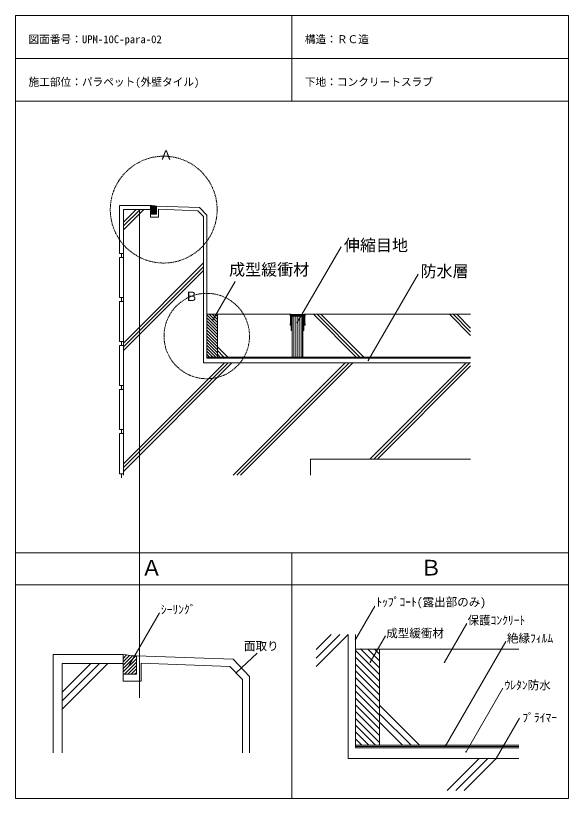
# Model space of a CAD drawing. Units: millimetres, scale not verified. Extents: x -517 to 518, y -673 to 792.
import ezdxf
from ezdxf.enums import TextEntityAlignment as Align

# ---------------------------------------------------------------- set-up
doc = ezdxf.new("R2010")
doc.units = ezdxf.units.MM
doc.header["$PDMODE"] = 32
doc.header["$PDSIZE"] = 0.8
doc.linetypes.add('DASHED2', pattern=[3, 2, -1])
doc.layers.add('0-0', color=7, linetype='Continuous', lineweight=13)
doc.styles.add('ＭＳ ゴシック', font='')
doc.styles.get('ＭＳ ゴシック').set_extended_font_data('MS Gothic')

msp = doc.modelspace()

# ---------------------------------------------------------------- linework, layer by layer
at = {"layer": '0-0'}
for p, q in [((-516.864, 792.357), (-516.864, -673.469)), ((-516.864, 792.357), (517.853, 792.357)), ((0.494, 792.357), (0.494, 632.357)), ((517.853, 792.357), (517.853, -673.469)), ((-516.864, 712.357), (517.853, 712.357)), ((-516.864, 632.357), (517.853, 632.357)), ((-315.075, 405.541), (-291.079, 429.537)), ((-315.075, 398.47), (-284.008, 429.537)), ((-315.075, 391.399), (-276.937, 429.537)), ((-315.075, 429.537), (-315.075, -68.008)), ((-175.494, 427.118), (-249.254, 429.694)), ((-175.494, 427.118), (-165.075, 416.328)), ((-165.075, 141.992), (-165.075, 416.328)), ((10.359, 217.479), (92.41, 359.597)), ((-315.075, 179.267), (-165.075, 329.267)), ((-315.075, 172.196), (-165.075, 322.196)), ((-315.075, 165.125), (-165.075, 315.125)), ((143.334, 146.542), (236.672, 308.208)), ((-148.125, 221.559), (-106.179, 294.211)), ((-3.083, 232.992), (-159.075, 232.992)), ((24.917, 232.992), (334.925, 232.992)), ((40.572, 232.992), (120.572, 152.992)), ((47.643, 232.992), (127.643, 152.992)), ((54.714, 232.992), (134.714, 152.992)), ((295.13, 232.992), (334.925, 193.197)), ((302.201, 232.992), (334.925, 200.268)), ((309.272, 232.992), (334.925, 207.339)), ((-139.075, 172.222), (-119.844, 152.992)), ((-139.075, 165.151), (-126.916, 152.992)), ((-159.075, 152.992), (334.925, 152.992)), ((-139.075, 158.08), (-133.987, 152.992)), ((-315.075, -47.007), (-126.075, 141.992)), ((-315.075, -54.078), (-119.004, 141.992)), ((-315.075, -61.149), (-111.933, 141.992)), ((-165.075, 141.992), (334.925, 141.992)), ((-109.801, -68.008), (100.199, 141.992)), ((-102.73, -68.008), (107.27, 141.992)), ((-95.659, -68.008), (114.341, 141.992)), ((146.473, -38.008), (326.473, 141.992)), ((153.544, -38.008), (333.544, 141.992)), ((160.615, -38.008), (334.925, 136.302)), ((34.925, -38.008), (334.925, -38.008)), ((34.925, -38.008), (34.925, -68.008)), ((-516.864, -213.469), (517.853, -213.469)), ((0.494, -213.469), (0.494, -673.469)), ((-516.864, -273.469), (517.853, -273.469)), ((119.286, -376.174), (155.594, -313.286)), ((-304.76, -425.33), (-247.342, -325.879)), ((286.004, -418.644), (327.903, -346.072)), ((45.786, -426.779), (105.786, -366.779)), ((45.786, -410.87), (89.876, -366.779)), ((45.786, -394.96), (73.966, -366.779)), ((147.022, -418.644), (175.456, -369.393)), ((287.187, -576.328), (400.656, -379.794)), ((425.301, -394.078), (119.286, -394.078)), ((-64.533, -401.581), (-104.127, -438.503)), ((-429.905, -474.912), (-375.916, -420.922)), ((-429.905, -490.821), (-360.006, -420.922)), ((-429.905, -506.731), (-344.096, -420.922)), ((-115.85, -426.364), (-281.808, -420.569)), ((-115.85, -426.364), (-92.405, -450.642)), ((-92.405, -588.343), (-92.405, -450.642)), ((326.407, -586.438), (395.45, -466.852)), ((164.286, -498.991), (239.373, -574.078)), ((164.286, -514.901), (223.463, -574.078)), ((382.854, -598.828), (426.347, -523.496)), ((164.286, -530.811), (207.554, -574.078)), ((119.286, -574.078), (425.301, -574.078)), ((291.034, -658.828), (351.034, -598.828)), ((306.944, -658.828), (366.944, -598.828)), ((322.854, -658.828), (382.854, -598.828)), ((-516.864, -673.469), (517.853, -673.469))]:
    msp.add_line(p, q, dxfattribs=at)
at = {"layer": '0-0', "color": 3}
for p, q in [((-264.254, 437.037), (-322.575, 437.037)), ((-322.575, 437.037), (-322.575, 347.037)), ((-285.075, 429.537), (-285.075, -485.463)), ((-264.254, 437.037), (-264.254, 429.537)), ((-315.075, 347.037), (-322.575, 347.037)), ((-315.075, 339.537), (-322.575, 339.537)), ((-322.575, 339.537), (-322.575, 264.537)), ((-318.825, 347.037), (-318.825, 339.537)), ((-315.075, 339.537), (-315.075, 264.537)), ((-315.075, 264.537), (-322.575, 264.537)), ((-318.825, 264.537), (-318.825, 257.037)), ((-315.075, 257.037), (-322.575, 257.037)), ((-322.575, 257.037), (-322.575, 182.037)), ((-315.075, 257.037), (-315.075, 182.037)), ((-315.075, 182.037), (-322.575, 182.037)), ((-318.825, 182.037), (-318.825, 174.537)), ((-315.075, 174.537), (-322.575, 174.537)), ((-322.575, 174.537), (-322.575, 99.537)), ((-315.075, 174.537), (-315.075, 99.537)), ((-315.075, 99.537), (-322.575, 99.537)), ((-315.075, 92.037), (-322.575, 92.037)), ((-322.575, 92.037), (-322.575, 17.037)), ((-318.825, 99.537), (-318.825, 92.037)), ((-315.075, 92.037), (-315.075, 17.037)), ((-315.075, 17.037), (-322.575, 17.037)), ((-318.825, 17.037), (-318.825, 9.537)), ((-315.075, 9.537), (-322.575, 9.537)), ((-322.575, 9.537), (-322.575, -65.463)), ((-315.075, 9.537), (-315.075, -65.463)), ((-315.075, -65.463), (-322.575, -65.463)), ((-318.825, -65.463), (-318.825, -72.963)), ((-315.558, -404.047), (-446.78, -404.047)), ((-446.78, -404.047), (-446.78, -588.343)), ((-315.558, -404.047), (-315.558, -420.922)), ((-315.558, -420.922), (-429.905, -420.922)), ((-429.905, -420.922), (-429.905, -588.343))]:
    msp.add_line(p, q, dxfattribs=at)
at = {"layer": '0-0', "color": 2}
for p, q in [((-264.254, 436.612), (-263.887, 436.979)), ((-264.254, 433.783), (-261.415, 436.622)), ((-264.254, 430.955), (-258.893, 436.316)), ((-264.254, 428.126), (-256.318, 436.062)), ((-264.254, 425.298), (-253.688, 435.864)), ((-264.254, 422.47), (-253.254, 433.47)), ((-263.201, 420.694), (-253.254, 430.641)), ((-260.373, 420.694), (-253.254, 427.813)), ((-257.544, 420.694), (-253.254, 424.984)), ((-254.716, 420.694), (-253.254, 422.156)), ((-315.558, -405.003), (-314.732, -404.177)), ((-315.558, -411.367), (-309.17, -404.979)), ((-315.558, -417.731), (-303.496, -405.669)), ((-315.558, -424.095), (-297.703, -406.24)), ((-315.558, -430.459), (-291.785, -406.686)), ((-315.558, -436.823), (-290.808, -412.073)), ((-313.19, -440.819), (-290.808, -418.437)), ((-306.826, -440.819), (-290.808, -424.801)), ((-300.462, -440.819), (-290.808, -431.165)), ((-294.098, -440.819), (-290.808, -437.529))]:
    msp.add_line(p, q, dxfattribs=at)
at = {"layer": '0-0', "color": 4}
for p, q in [((-253.254, 435.837), (-172.862, 433.03)), ((-253.254, 435.837), (-253.254, 420.694)), ((-172.862, 433.03), (-159.075, 418.752)), ((-253.254, 420.694), (-264.254, 420.694)), ((-159.075, 418.752), (-159.075, 150.992)), ((-159.075, 150.992), (334.925, 150.992)), ((119.286, -366.779), (119.286, -578.578)), ((-290.808, -406.746), (-109.927, -413.063)), ((-290.808, -406.746), (-290.808, -440.819)), ((-109.927, -413.063), (-78.905, -445.187)), ((-290.808, -440.819), (-315.558, -440.819)), ((-78.905, -445.187), (-78.905, -588.343)), ((119.286, -578.578), (425.301, -578.578))]:
    msp.add_line(p, q, dxfattribs=at)
at = {"layer": '0-0', "color": 5}
for p, q in [((-159.075, 231.93), (-139.075, 211.93)), ((-159.075, 226.273), (-139.075, 206.273)), ((-159.075, 220.616), (-139.075, 200.616)), ((-154.48, 232.992), (-139.075, 217.586)), ((-148.823, 232.992), (-139.075, 223.243)), ((-143.167, 232.992), (-139.075, 228.9)), ((4.131, 152.992), (4.131, 229.492)), ((7.881, 152.992), (7.881, 229.492)), ((11.631, 152.992), (11.631, 229.492)), ((15.381, 152.992), (15.381, 229.492)), ((19.131, 152.992), (19.131, 229.492)), ((-159.075, 214.959), (-139.075, 194.959)), ((-159.075, 209.302), (-139.075, 189.302)), ((-159.075, 203.645), (-139.075, 183.645)), ((-159.075, 197.989), (-139.075, 177.989)), ((-159.075, 192.332), (-139.075, 172.332)), ((-159.075, 186.675), (-139.075, 166.675)), ((-159.075, 181.018), (-139.075, 161.018)), ((-159.075, 175.361), (-139.075, 155.361)), ((-159.075, 169.704), (-142.363, 152.992)), ((-159.075, 164.047), (-148.019, 152.992)), ((-159.075, 158.391), (-153.676, 152.992)), ((-159.075, 151.992), (334.925, 151.992)), ((119.286, -394.078), (164.286, -394.078)), ((129.623, -394.078), (164.286, -428.741)), ((142.351, -394.078), (164.286, -416.013)), ((155.079, -394.078), (164.286, -403.285)), ((164.286, -394.078), (164.286, -574.078)), ((119.286, -396.469), (164.286, -441.469)), ((119.286, -409.197), (164.286, -454.197)), ((119.286, -421.925), (164.286, -466.925)), ((119.286, -434.653), (164.286, -479.653)), ((119.286, -447.381), (164.286, -492.381)), ((119.286, -460.109), (164.286, -505.109)), ((119.286, -472.837), (164.286, -517.837)), ((119.286, -485.565), (164.286, -530.565)), ((119.286, -498.292), (164.286, -543.292)), ((119.286, -511.02), (164.286, -556.02)), ((119.286, -523.748), (164.286, -568.748)), ((119.286, -536.476), (156.888, -574.078)), ((119.286, -549.204), (144.16, -574.078)), ((119.286, -561.932), (131.432, -574.078)), ((119.286, -576.328), (425.301, -576.328))]:
    msp.add_line(p, q, dxfattribs=at)
at = {"layer": '0-0', "color": 3}
msp.add_lwpolyline([(-264.254, 429.537), (-315.075, 429.537), (-315.075, 347.037)], dxfattribs=at)
at = {"layer": '0-0'}
for points in [[(-249.254, 429.694), (-249.254, 414.694), (-264.254, 414.694), (-264.254, 429.694)], [(425.301, -598.828), (105.786, -598.828), (105.786, -366.779)], [(-281.808, -420.569), (-281.808, -454.319), (-315.558, -454.319), (-315.558, -420.569)]]:
    msp.add_lwpolyline(points, dxfattribs=at)
at = {"layer": '0-0', "color": 5}
for points in [[(-159.075, 232.992), (-139.075, 232.992), (-139.075, 152.992)], [(0.917, 152.992), (0.917, 229.492), (20.917, 229.492), (20.917, 152.992)]]:
    msp.add_lwpolyline(points, dxfattribs=at)
for points in [[(23.417, 232.492), (23.917, 232.992), (24.917, 232.992), (24.917, 229.992), (24.417, 229.992), (24.417, 214.992), (24.917, 214.992), (24.917, 212.992), (23.417, 212.992), (23.417, 231.492), (-1.583, 231.492), (-1.583, 212.992), (-3.083, 212.992), (-3.083, 214.992), (-2.583, 214.992), (-2.583, 229.992), (-3.083, 229.992), (-3.083, 232.992), (-2.083, 232.992), (-1.583, 232.492), (10.917, 232.492)], [(21.917, 230.992), (21.917, 229.992), (19.917, 229.992), (19.917, 229.492), (21.917, 229.492), (21.917, 217.992), (21.417, 217.992), (21.917, 216.992), (21.917, 203.992), (21.417, 203.992), (21.917, 202.992), (22.917, 202.992), (22.917, 229.492), (23.417, 229.492), (23.417, 231.492), (-1.583, 231.492), (-1.583, 229.492), (-1.083, 229.492), (-1.083, 202.992), (-0.083, 202.992), (0.417, 203.992), (-0.083, 203.992), (-0.083, 216.992), (0.417, 217.992), (-0.083, 217.992), (-0.083, 229.492), (1.917, 229.492), (1.917, 229.992), (-0.083, 229.992), (-0.083, 230.992)]]:
    msp.add_lwpolyline(points, close=True, dxfattribs=at)
at = {"layer": '0-0', "color": 1, "linetype": 'DASHED2'}
for centre, radius in [((-239.68, 429.063), 100), ((-159.075, 192.332), 80)]:
    msp.add_circle(centre, radius, dxfattribs=at)
at = {"layer": '0-0', "color": 2}
for centre, radius in [((-246.509, 548.726), 113.091), ((-275.633, -152.745), 254.454)]:
    msp.add_arc(centre, radius, 260.97272, 266.58099, dxfattribs=at)
at = {"layer": '0-0'}
for p in [(-148.125, 221.559), (10.359, 217.479), (143.334, 146.542), (119.286, -376.174), (129.623, -394.078), (-304.76, -425.33), (147.022, -418.644), (286.004, -418.644), (-104.127, -438.503), (287.187, -576.328), (326.407, -586.438), (382.854, -598.828)]:
    msp.add_point(p, dxfattribs=at)

# ---------------------------------------------------------------- texts
at = {"layer": '0-0', "style": 'ＭＳ ゴシック'}
for s, height, p in [('図面番号：UPM-10C-para-02', 14.66, (-492.864, 736.357)), ('構造：ＲＣ造', 14.66, (24.494, 736.357)), ('施工部位：パラペット(外壁タイル)', 14.66, (-492.864, 656.357)), ('下地：コンクリートスラブ', 14.66, (24.494, 656.357)), ('Ａ', 17.6, (-247.227, 517.476)), ('伸縮目地', 21.99, (97.741, 344.85)), ('成型緩衝材', 21.99, (-117.322, 299.213)), ('防水層', 21.99, (241.142, 296.1)), ('Ｂ', 17.6, (-199.786, 252.595)), ('Ａ', 29.33, (-282.268, -265.32)), ('Ｂ', 29.33, (240.689, -264.973)), ('ﾄｯﾌﾟｺｰﾄ(露出部のみ)', 15.85, (158.468, -318.613)), ('ｼｰﾘﾝｸﾞ', 15.85, (-245.028, -332.622)), ('保護ｺﾝｸﾘｰﾄ', 15.85, (329.073, -352.808)), ('成型緩衝材', 15.85, (176.91, -376.996)), ('絶縁ﾌｨﾙﾑ', 15.85, (402.906, -386.411)), ('面取り', 15.85, (-89.436, -400.975)), ('ｳﾚﾀﾝ防水', 15.85, (398.405, -474.287)), ('ﾌﾟﾗｲﾏｰ', 15.85, (431.711, -535.145))]:
    msp.add_text(s, height=height, dxfattribs=at).set_placement(p, align=Align.BOTTOM_LEFT)

doc.saveas('drawing.dxf')
